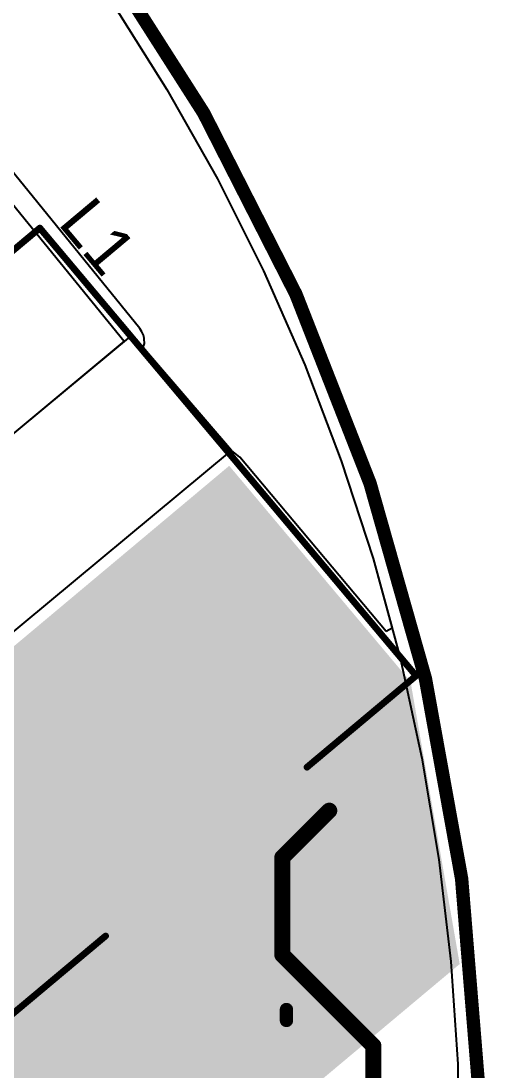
# Model space of a CAD drawing. Header units: inches. Extents: x -29.8 to 50, y -85.1 to 1.6.
# Drawn here: x 41.15 to 49.98, y -43.73 to -23.79 of the extents above; entities that cross this region are included whole.
import ezdxf

# ---------------------------------------------------------------- set-up
doc = ezdxf.new("R2010")
doc.units = ezdxf.units.IN
for name, color, linetype in [('Bottom Layer', 5, 'Continuous'), ('Mechanical 2', 216, 'Continuous'), ('Top Layer', 1, 'Continuous'), ('Top Overlay', 2, 'Continuous'), ('Top Paste', 8, 'Continuous'), ('Top Solder', 216, 'Continuous'), ('Via Holes', 16, 'Continuous')]:
    doc.layers.add(name, color=color, linetype=linetype)
doc.styles.add('Arial', font='', dxfattribs={"height": 0.2})
doc.styles.get('Arial').set_extended_font_data('Arial')

# ---------------------------------------------------------------- blocks, each defined once
blk = doc.blocks.new('YSPI1040TP_220M_21')
at = {"layer": 'Top Layer'}
for points in [[(-6.6, 2.1), (-2.9, 2.1), (-2.9, -2.1), (-6.6, -2.1)], [(2.9, 2.1), (6.6, 2.1), (6.6, -2.1), (2.9, -2.1)]]:
    blk.add_hatch(color=1, dxfattribs=at).paths.add_polyline_path(points)
at = {"layer": 'Top Paste'}
for points in [[(-6.6, 2.1), (-2.9, 2.1), (-2.9, -2.1), (-6.6, -2.1)], [(2.9, 2.1), (6.6, 2.1), (6.6, -2.1), (2.9, -2.1)]]:
    blk.add_hatch(color=8, dxfattribs=at).paths.add_polyline_path(points)
at = {"layer": 'Top Solder'}
for points in [[(-6.702, 2.202), (-2.798, 2.202), (-2.798, -2.202), (-6.702, -2.202)], [(2.798, 2.202), (6.702, 2.202), (6.702, -2.202), (2.798, -2.202)]]:
    blk.add_hatch(color=216, dxfattribs=at).paths.add_polyline_path(points)
at = {"layer": 'Top Overlay', "const_width": 0.127}
for points in [[(-5.556, 5.199), (5.556, 5.199)], [(-5.556, 2.495), (-5.556, 5.199)], [(5.556, 2.495), (5.556, 5.199)], [(-5.556, -5.199), (-5.556, -2.495)], [(5.556, -5.199), (5.556, -2.495)], [(-5.556, -5.199), (5.556, -5.199)]]:
    blk.add_lwpolyline(points, dxfattribs=at)
at = {"layer": 'Top Overlay', "const_width": 0.0635}
for points in [[(-5.588, 5.199, 1), (-5.525, 5.199, 1)], [(-5.588, 5.199, 1), (-5.525, 5.199, 1)], [(5.525, 5.199, 1), (5.588, 5.199, 1)], [(5.525, 5.199, 1), (5.588, 5.199, 1)], [(-5.588, 2.495, 1), (-5.525, 2.495, 1)], [(5.525, 2.495, 1), (5.588, 2.495, 1)], [(-5.588, -2.495, 1), (-5.525, -2.495, 1)], [(5.525, -2.495, 1), (5.588, -2.495, 1)], [(-5.588, -5.199, 1), (-5.525, -5.199, 1)], [(-5.588, -5.199, 1), (-5.525, -5.199, 1)], [(5.525, -5.199, 1), (5.588, -5.199, 1)], [(5.525, -5.199, 1), (5.588, -5.199, 1)]]:
    blk.add_lwpolyline(points, format="xyb", close=True, dxfattribs=at)

msp = doc.modelspace()

# ---------------------------------------------------------------- hatches: boundary and pattern name
at = {"layer": 'Bottom Layer'}
h = msp.add_hatch(color=5, dxfattribs=at)
edge = h.paths.add_edge_path()
edge.add_arc((48.125, -41.046), 0.3, 0, 360)
h = msp.add_hatch(color=5, dxfattribs=at)
edge = h.paths.add_edge_path()
edge.add_arc((47.157, -41.813), 0.3, 0, 360)
h = msp.add_hatch(color=5, dxfattribs=at)
edge = h.paths.add_edge_path()
edge.add_arc((46.189, -42.579), 0.3, 0, 360)
h = msp.add_hatch(color=5, dxfattribs=at)
edge = h.paths.add_edge_path()
edge.add_arc((45.181, -43.345), 0.3, 0, 360)
at = {"layer": 'Top Layer'}
for points in [[(37.787, -45.372), (48.546, -36.346), (45.103, -32.242), (34.345, -41.268)], [(47.814, -42.011), (49.48, -41.721), (48.546, -36.346), (46.88, -36.636)], [(48.789, -39.036), (46.716, -36.565), (37.14, -44.599), (39.213, -47.07)], [(40.84, -48.96), (44.56, -45.819), (38.064, -38.127), (34.345, -41.268)], [(47.003, -38.798), (38.382, -46.03), (40.84, -48.96), (49.461, -41.728)]]:
    msp.add_hatch(color=1, dxfattribs=at).paths.add_polyline_path(points)
h = msp.add_hatch(color=1, dxfattribs=at)
edge = h.paths.add_edge_path()
edge.add_arc((48.125, -41.046), 0.3, 0, 360)
h = msp.add_hatch(color=1, dxfattribs=at)
edge = h.paths.add_edge_path()
edge.add_arc((47.157, -41.813), 0.3, 0, 360)
h = msp.add_hatch(color=1, dxfattribs=at)
edge = h.paths.add_edge_path()
edge.add_arc((46.189, -42.579), 0.3, 0, 360)
h = msp.add_hatch(color=1, dxfattribs=at)
edge = h.paths.add_edge_path()
edge.add_arc((45.181, -43.345), 0.3, 0, 360)
at = {"layer": 'Via Holes'}
h = msp.add_hatch(color=7, dxfattribs=at)
edge = h.paths.add_edge_path()
edge.add_arc((48.125, -41.046), 0.15, 0, 360)
h = msp.add_hatch(color=7, dxfattribs=at)
edge = h.paths.add_edge_path()
edge.add_arc((47.157, -41.813), 0.15, 0, 360)
h = msp.add_hatch(color=7, dxfattribs=at)
edge = h.paths.add_edge_path()
edge.add_arc((46.189, -42.579), 0.15, 0, 360)
h = msp.add_hatch(color=7, dxfattribs=at)
edge = h.paths.add_edge_path()
edge.add_arc((45.181, -43.345), 0.15, 0, 360)

# ---------------------------------------------------------------- linework, layer by layer
at = {"layer": 'Bottom Layer'}
for p, q in [((42.879, -23.435), (43.92, -25.087)), ((43.92, -25.087), (44.878, -26.789)), ((44.878, -26.789), (45.751, -28.536)), ((45.751, -28.536), (46.536, -30.324)), ((46.536, -30.324), (47.231, -32.15)), ((47.231, -32.15), (47.835, -34.007)), ((47.835, -34.007), (48.346, -35.892)), ((48.346, -35.892), (48.763, -37.8)), ((48.763, -37.8), (49.085, -39.727)), ((49.085, -39.727), (49.311, -41.667)), ((49.311, -41.667), (49.441, -43.615)), ((49.441, -43.615), (49.473, -45.568))]:
    msp.add_line(p, q, dxfattribs=at)
at = {"layer": 'Mechanical 2', "const_width": 0.254}
msp.add_lwpolyline([(37.495, -16.446, -2.502525), (-17.293, -16.446)], format="xyb", dxfattribs=at)
at = {"layer": 'Top Layer'}
for p, q in [((42.879, -23.435), (43.92, -25.087)), ((43.408, -29.629), (39.03, -24.241)), ((38.729, -24.486), (43.107, -29.874)), ((43.92, -25.087), (44.878, -26.789)), ((44.878, -26.789), (45.751, -28.536)), ((45.751, -28.536), (46.536, -30.324)), ((43.442, -29.694), (43.408, -29.629)), ((43.478, -29.758), (43.442, -29.694)), ((43.258, -29.753), (33.583, -37.805)), ((43.107, -29.874), (37.564, -34.492)), ((45.149, -31.953), (43.258, -29.753)), ((43.471, -29.984), (43.493, -29.914)), ((43.478, -29.761), (43.478, -29.758)), ((43.479, -29.763), (43.478, -29.761)), ((43.486, -29.836), (43.479, -29.763)), ((43.494, -29.909), (43.486, -29.836)), ((43.493, -29.911), (43.494, -29.909)), ((43.493, -29.914), (43.493, -29.911)), ((43.468, -29.997), (43.471, -29.984)), ((45.149, -31.953), (43.468, -29.997)), ((46.536, -30.324), (47.231, -32.15)), ((35.48, -39.975), (45.149, -31.953)), ((45.242, -32.028), (45.149, -31.953)), ((45.149, -31.953), (45.149, -31.953)), ((45.302, -32.076), (45.242, -32.028)), ((48.082, -35.389), (45.302, -32.076)), ((47.231, -32.15), (47.835, -34.007)), ((47.835, -34.007), (48.194, -35.331)), ((48.194, -35.331), (48.082, -35.389))]:
    msp.add_line(p, q, dxfattribs=at)
for points, const_width in [([(46.11, -39.691), (47.003, -38.798)], 0.305), ([(46.11, -41.536), (46.11, -39.691)], 0.305), ([(46.11, -41.536), (47.84, -43.267)], 0.305), ([(46.189, -42.786), (46.189, -42.579)], 0.254), ([(47.84, -49.432), (47.84, -43.267)], 0.305)]:
    msp.add_lwpolyline(points, dxfattribs=dict(at, const_width=const_width))
for points, const_width in [([(46.927, -38.798, 1), (47.079, -38.798, 1)], 0.152), ([(46.033, -39.691, 1), (46.186, -39.691, 1)], 0.152), ([(46.033, -39.691, 1), (46.186, -39.691, 1)], 0.152), ([(46.033, -41.536, 1), (46.186, -41.536, 1)], 0.152), ([(46.033, -41.536, 1), (46.186, -41.536, 1)], 0.152), ([(46.126, -42.579, 1), (46.253, -42.579, 1)], 0.127), ([(46.126, -42.786, 1), (46.253, -42.786, 1)], 0.127), ([(47.764, -43.267, 1), (47.916, -43.267, 1)], 0.152), ([(47.764, -43.267, 1), (47.916, -43.267, 1)], 0.152)]:
    msp.add_lwpolyline(points, format="xyb", close=True, dxfattribs=dict(at, const_width=const_width))

# ---------------------------------------------------------------- block references
at = {"rotation": 310}
msp.add_blockref('YSPI1040TP_220M_21', (41.096, -35.32), dxfattribs=at)

# ---------------------------------------------------------------- texts
at = {"layer": 'Top Overlay', "style": 'Arial'}
msp.add_text('L1', height=0.889, rotation=310, dxfattribs=at).set_placement((41.831, -27.634))

doc.saveas('drawing.dxf')
